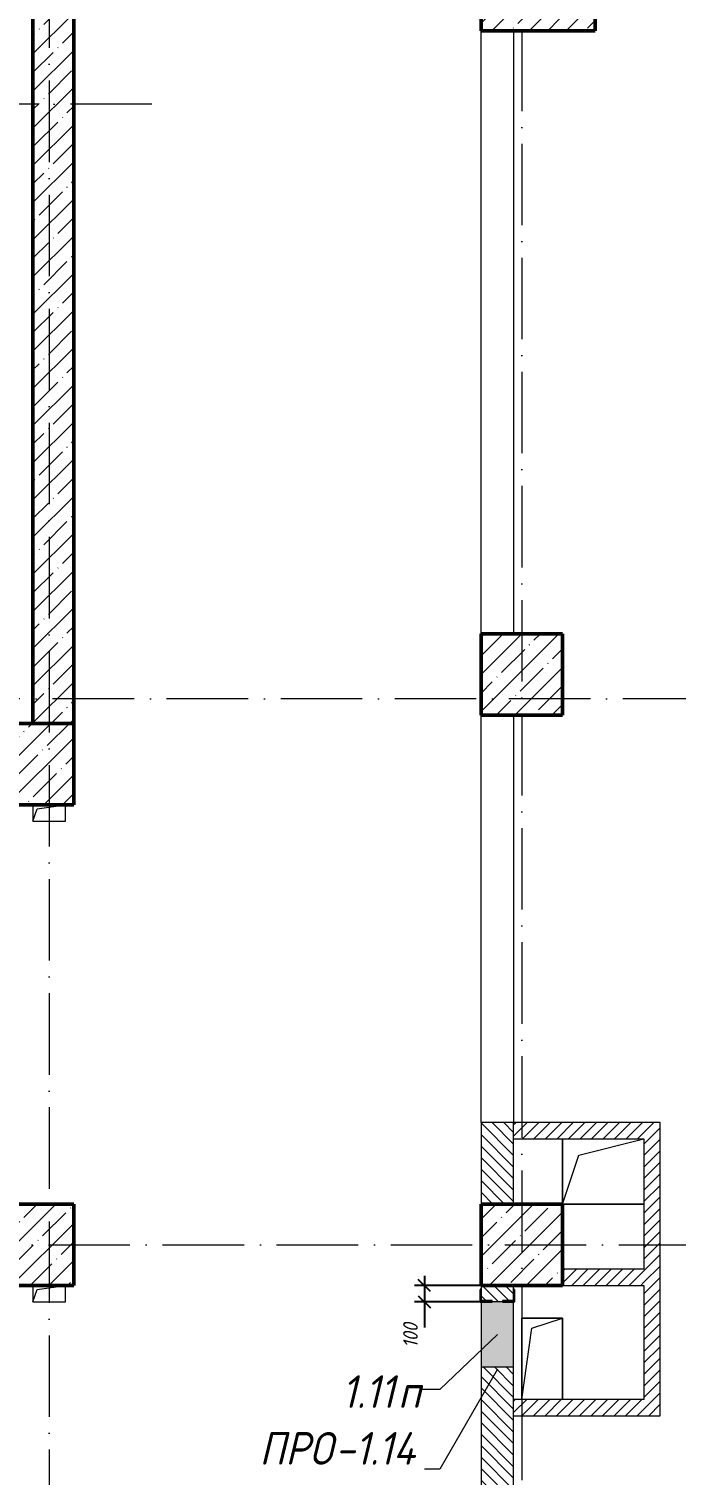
# Model space of a CAD drawing. Header units: millimetres. Extents: x -12989 to 629078, y -109036 to 555275.
# Drawn here: x 587739 to 591710, y 316409 to 325284 of the extents above; entities that cross this region are included whole.
import ezdxf

# ---------------------------------------------------------------- set-up
doc = ezdxf.new("R2010")
doc.units = ezdxf.units.MM
doc.linetypes.add('50_200_ШТРИХ_1Т_ш5_п1_п1_', pattern=[700, 500, -100, 0, -100])
for name, color, linetype, lineweight in [('A-____-____-DIMS', 7, 'Continuous', 9), ('A-FLOR-____-OTLN', 7, 'Continuous', 9), ('A-GENM-____-IDEN', 7, 'Continuous', 9), ('A-GENM-____-MCUT', 7, 'Continuous', 25), ('A-GENM-____-OTLN', 7, 'Continuous', 9), ('A-GENM-____-OTLN-1', 7, 'Continuous', 25), ('A-GLAZ-____-IDEN', 7, 'Continuous', 9), ('A-GLAZ-____-OTLN', 7, 'Continuous', 9), ('A-WALL-____-MCUT', 7, 'Continuous', 13), ('A-WALL-____-MCUT-2', 7, 'Continuous', 50), ('A-WALL-____-PATT-1', 7, 'Continuous', 9), ('A-WALL-FNSH-MCUT-1', 7, 'Continuous', 9), ('I-WALL-____-OTLN', 7, 'Continuous', 9), ('S-COLS-____-MCUT', 7, 'Continuous', 50), ('S-COLS-____-OTLN', 7, 'Continuous', 9), ('S-GRID-____-OTLN-1', 7, '50_200_ШТРИХ_1Т_ш5_п1_п1_', 9)]:
    doc.layers.add(name, color=color, linetype=linetype, lineweight=lineweight)
doc.styles.add('ISOCPEUR_I_11', font='isocpeui.ttf', dxfattribs={"width": 0.9, "height": 200})
doc.styles.add('ISOCPEUR_I_7', font='isocpeui.ttf', dxfattribs={"width": 0.9, "height": 90})
doc.dimstyles.new('ISO-1_8_0_9К_СРЕДНИЙ_Кладочные_1', dxfattribs={"dimscale": 304.8, "dimtxt": 89.638306, "dimasz": 0.246063, "dimexe": 0.19685, "dimexo": 0, "dimgap": 0, "dimtad": 1, "dimdec": 3, "dimrnd": 0.001, "dimdsep": 46, "dimtxsty": 'ISOCPEUR_I_7', "dimblk1": 'OBLIQUE', "dimblk2": 'OBLIQUE', "dimsah": 1, "dimcen": 0.09, "dimdle": 0.19685, "dimazin": 0, "dimtfac": 1, "dimtdec": 4, "dimtix": 1, "dimtmove": 0, "dimatfit": 3, "dimfxl": 1, "dimtvp": 1, "dimtolj": 1, "dimtzin": 0, "dimarcsym": 2})
pattern_1 = [(45, (513013.31, 265891.49), (-35.35534, 35.35534), [])]
pattern_2 = [(135, (513013.31, 265891.49), (-35.35534, -35.35534), [])]

# ---------------------------------------------------------------- blocks, each defined once
blk = doc.blocks.new('BSC_Колонна _Прямоугольная - 500х500-V43-АР1_План отверстий 1 этажа в осях 1-64_Ю-ЯЯ')
at = {"layer": 'S-COLS-____-OTLN'}
h = blk.add_hatch(dxfattribs=at)
h.set_pattern_fill('FP_50', color=256, style=0, pattern_type=2)
h.set_pattern_definition([(315, (-51931.04, 74750), (114.04925, 114.04925), []), (315, (-51931.04, 74635.95), (114.04925, 114.04925), [201.613, -40.323, 3.353, -36.97])])
h.paths.add_polyline_path([(-250, 250), (-250, -250), (250, -250), (250, 250)], flags=0)
at = {"layer": 'S-COLS-____-MCUT'}
for p, q in [((250, 250), (-250, 250)), ((-250, 250), (-250, -250)), ((250, -250), (250, 250)), ((-250, -250), (250, -250))]:
    blk.add_line(p, q, dxfattribs=at)
blk = doc.blocks.new('BSC_Колонна _Прямоугольная - 500х500-V46-АР1_План отверстий 1 этажа в осях 1-64_Ю-ЯЯ')
at = {"layer": 'S-COLS-____-OTLN'}
h = blk.add_hatch(dxfattribs=at)
h.set_pattern_fill('FP_53', color=256, style=0, pattern_type=2)
h.set_pattern_definition([(45, (-77750, -55431.04), (-114.04925, 114.04925), []), (45, (-77635.95, -55431.04), (-114.04925, 114.04925), [201.613, -40.323, 3.353, -36.97])])
h.paths.add_polyline_path([(-250, -250), (250, -250), (250, 250), (-250, 250)], flags=0)
at = {"layer": 'S-COLS-____-MCUT'}
for p, q in [((250, 250), (-250, 250)), ((-250, 250), (-250, -250)), ((250, -250), (250, 250)), ((-250, -250), (250, -250))]:
    blk.add_line(p, q, dxfattribs=at)
blk = doc.blocks.new('BSC_Колонна _Прямоугольная - 500х500-25978818-АР1_План отверстий 1 этажа в осях 1-64_Ю-ЯЯ')
at = {"layer": 'S-COLS-____-OTLN'}
h = blk.add_hatch(dxfattribs=at)
h.set_pattern_fill('FP_68', color=256, style=0, pattern_type=2)
h.set_pattern_definition([(45, (-77750, -51931.04), (-114.04925, 114.04925), []), (45, (-77635.95, -51931.04), (-114.04925, 114.04925), [201.613, -40.323, 3.353, -36.97])])
h.paths.add_polyline_path([(-250, -250), (250, -250), (250, 250), (-250, 250)], flags=0)
at = {"layer": 'S-COLS-____-MCUT'}
for p, q in [((250, 250), (-250, 250)), ((-250, 250), (-250, -250)), ((250, -250), (250, 250)), ((-250, -250), (250, -250))]:
    blk.add_line(p, q, dxfattribs=at)
blk = doc.blocks.new('BSC_Колонна _Прямоугольная - 500х500-V134-АР1_План отверстий 1 этажа в осях 1-64_Ю-ЯЯ')
at = {"layer": 'S-COLS-____-OTLN'}
h = blk.add_hatch(dxfattribs=at)
h.set_pattern_fill('FP_145', color=256, style=0, pattern_type=2)
h.set_pattern_definition([(45, (-74750, -54881.04), (-114.04925, 114.04925), []), (45, (-74635.95, -54881.04), (-114.04925, 114.04925), [201.613, -40.323, 3.353, -36.97])])
h.paths.add_polyline_path([(-250, -250), (250, -250), (250, 250), (-250, 250), (-250, -78.9)], flags=0)
at = {"layer": 'S-COLS-____-MCUT'}
for p, q in [((250, 250), (-250, 250)), ((-250, 250), (-250, -250)), ((250, -250), (250, 250)), ((-250, -250), (250, -250))]:
    blk.add_line(p, q, dxfattribs=at)
blk = doc.blocks.new('BSC_Колонна _Прямоугольная - 500х700-V148-АР1_План отверстий 1 этажа в осях 1-64_Ю-ЯЯ')
at = {"layer": 'S-COLS-____-OTLN'}
h = blk.add_hatch(dxfattribs=at)
h.set_pattern_fill('FP_160', color=256, style=0, pattern_type=2)
h.set_pattern_definition([(315, (-59631.04, 77850), (114.04925, 114.04925), []), (315, (-59631.04, 77735.95), (114.04925, 114.04925), [201.613, -40.323, 3.353, -36.97])])
h.paths.add_polyline_path([(-250, 350), (-250, -350), (250, -350), (250, 350)], flags=0)
at = {"layer": 'S-COLS-____-MCUT'}
for p, q in [((250, 350), (-250, 350)), ((-250, 350), (-250, -350)), ((250, -350), (250, 350)), ((-250, -350), (250, -350))]:
    blk.add_line(p, q, dxfattribs=at)
blk = doc.blocks.new('AR_Отверстие Ниша - Лючок-32405194-АР1_План отверстий 1 этажа в осях 1-64_Ю-ЯЯ')
at = {"layer": 'A-GLAZ-____-OTLN'}
blk.add_hatch(color=256, dxfattribs=at).paths.add_polyline_path([(200, -100), (200, 100), (-200, 100), (-200, -100)], flags=0)
for p, q in [((200, 100), (-200, 100)), ((200, -100), (200, 100)), ((-200, 31), (-200, -31)), ((-200, -100), (200, -100))]:
    blk.add_line(p, q, dxfattribs=at)
blk = doc.blocks.new('Фахверк_СКБ_Уголок - 200_4010_1-27904659-АР1_План отверстий 1 этажа в осях 1-64_Ю-ЯЯ')
at = {"layer": 'A-GENM-____-MCUT'}
for p, q in [((125, 156), (50, 156)), ((50, 156), (50, 150)), ((50, 150), (119, 150)), ((119, 150), (119, 81)), ((125, 81), (125, 156)), ((119, 81), (125, 81)), ((125, 19), (119, 19)), ((119, 19), (119, -50)), ((125, -56), (125, 19)), ((119, -50), (50, -50)), ((50, -50), (50, -56)), ((50, -56), (125, -56))]:
    blk.add_line(p, q, dxfattribs=at)
blk = doc.blocks.new('AR_Отверстие прямоугольное _в плите_ - AR_Отверстие прямоугольное _в плите_-30459229-АР1_План отверстий 1 этажа в осях 1-64_Ю-ЯЯ')
at = {"layer": 'A-GENM-____-OTLN'}
for p, q in [((125, 250), (-125, 250)), ((-125, 250), (-125, -250)), ((-125, -250), (-62.5, 187.5)), ((-62.5, 187.5), (125, 250)), ((125, -250), (125, 250))]:
    blk.add_line(p, q, dxfattribs=at)
blk = doc.blocks.new('AR_Отверстие прямоугольное _в плите_ - AR_Отверстие прямоугольное _в плите_-V204-АР1_План отверстий 1 этажа в осях 1-64_Ю-ЯЯ')
at = {"layer": 'A-GENM-____-OTLN'}
for p, q in [((-100, 50), (-100, -50)), ((-100, -50), (-75, 25)), ((-75, 25), (100, 50)), ((100, -50), (100, 50)), ((-100, -50), (100, -50))]:
    blk.add_line(p, q, dxfattribs=at)
blk = doc.blocks.new('AR_Отверстие прямоугольное _в плите_ - AR_Отверстие прямоугольное _в плите_-30552814-АР1_План отверстий 1 этажа в осях 1-64_Ю-ЯЯ')
at = {"layer": 'A-GENM-____-OTLN'}
for p, q in [((-250, 200), (-250, -200)), ((-150, 100), (250, 200)), ((-250, -200), (-150, 100)), ((-250, -200), (250, -200))]:
    blk.add_line(p, q, dxfattribs=at)
blk = doc.blocks.new('_Oblique')
at = {"color": 0, "linetype": 'ByBlock', "lineweight": -2}
blk.add_line((-0.5, -0.5), (0.5, 0.5), dxfattribs=at)
blk = doc.blocks.new('*D5576')
at = {"layer": 'A-____-____-DIMS', "color": 0, "lineweight": -2, "transparency": 16777216}
for p, q in [((590513.3, 317572.5), (590105.3, 317572.5)), ((590165.3, 317632.5), (590165.3, 317472.5)), ((590560.3, 317472.5), (590105.3, 317472.5)), ((590165.3, 317472.5), (590165.3, 317314.1))]:
    blk.add_line(p, q, dxfattribs=at)
at = {"layer": 'Defpoints', "color": 0, "transparency": 16777216}
for p in [(590513.3, 317572.5), (590165.3, 317472.5), (590560.3, 317472.5)]:
    blk.add_point(p, dxfattribs=at)
at = {"layer": 'A-____-____-DIMS', "color": 0, "lineweight": -2, "transparency": 16777216, "xscale": 75, "yscale": 75, "zscale": 75}
for p, rotation in [((590165.3, 317572.5), 90), ((590165.3, 317472.5), 270)]:
    blk.add_blockref('_Oblique', p, dxfattribs=dict(at, rotation=rotation))
at = {"layer": 'A-____-____-DIMS', "color": 0, "transparency": 16777216, "insert": (590035.1, 317190), "char_height": 90, "width": 368.207, "attachment_point": 1, "rotation": 90, "line_spacing_factor": 1.149209, "style": 'ISOCPEUR_I_7'}
blk.add_mtext('\\A1;100', dxfattribs=at)

msp = doc.modelspace()

# ---------------------------------------------------------------- hatches: boundary and pattern name
at = {"layer": 'A-WALL-____-PATT-1'}
h = msp.add_hatch(dxfattribs=at)
h.set_pattern_fill('FP_13', color=256, style=0, pattern_type=2)
h.set_pattern_definition([(45, (513013.31, 265891.49), (-114.04925, 114.04925), []), (45, (513127.36, 265891.49), (-114.04925, 114.04925), [201.612, -40.322, 3.353, -36.97])])
h.paths.add_polyline_path([(587763.3109, 321022.5335), (588013.3109, 321022.5335), (588013.3109, 329072.5335), (587763.3109, 329072.5335), (587763.3109, 321500.8644)], flags=0)
h = msp.add_hatch(dxfattribs=at)
h.set_pattern_fill('FP_6', color=256, style=0, pattern_type=2)
h.set_pattern_definition(pattern_2)
h.paths.add_polyline_path([(590713.3109, 318072.5335), (590713.3109, 318572.5335), (590513.3109, 318572.5335), (590513.3109, 318072.5335)], flags=0)
h = msp.add_hatch(dxfattribs=at)
h.set_pattern_fill('FP_5', color=256, style=0, pattern_type=2)
h.set_pattern_definition(pattern_1)
h.paths.add_polyline_path([(591513.3109, 318472.5335), (591613.3109, 318472.5335), (591613.3109, 318572.5335), (590713.3109, 318572.5335), (590713.3109, 318472.5335), (590767.9315, 318472.5335)], flags=0)
h = msp.add_hatch(dxfattribs=at)
h.set_pattern_fill('FP_5', color=256, style=0, pattern_type=2)
h.set_pattern_definition(pattern_1)
h.paths.add_polyline_path([(591613.3109, 316772.5335), (591613.3109, 318472.5335), (591513.3109, 318472.5335), (591513.3109, 316772.5335)], flags=0)
h = msp.add_hatch(dxfattribs=at)
h.set_pattern_fill('FP_5', color=256, style=0, pattern_type=2)
h.set_pattern_definition(pattern_1)
h.paths.add_polyline_path([(591513.3109, 317572.5335), (591513.3109, 317672.5335), (591013.3109, 317672.5335), (591013.3109, 317572.5335)], flags=0)
h = msp.add_hatch(dxfattribs=at)
h.set_pattern_fill('FP_6', color=256, style=0, pattern_type=2)
h.set_pattern_definition(pattern_2)
h.paths.add_polyline_path([(590513.3109, 312322.5335), (590713.3109, 312322.5335), (590713.3109, 312516.5335), (590644.3109, 312516.5335), (590644.3109, 312522.5335), (590582.3109, 312522.5335), (590582.3109, 312516.5335), (590513.3109, 312516.5335), (590513.3109, 312447.5335)], flags=0)
h.paths.add_polyline_path([(590513.3109, 312922.5335), (590713.3109, 312922.5335), (590713.3109, 317072.5335), (590513.3109, 317072.5335), (590513.3109, 313428.4388)], flags=0)
h.paths.add_polyline_path([(590644.3109, 317472.5335), (590644.3109, 317478.5335), (590713.3109, 317478.5335), (590713.3109, 317572.5335), (590513.3109, 317572.5335), (590513.3109, 317478.5335), (590582.3109, 317478.5335), (590582.3109, 317472.5335)], flags=0)
h = msp.add_hatch(dxfattribs=at)
h.set_pattern_fill('FP_5', color=256, style=0, pattern_type=2)
h.set_pattern_definition(pattern_1)
h.paths.add_polyline_path([(590713.3109, 316772.5335), (591513.3109, 316772.5335), (591513.3109, 316872.5335), (590713.3109, 316872.5335)], flags=0)

# ---------------------------------------------------------------- linework, layer by layer
at = {"layer": 'A-FLOR-____-OTLN'}
for p, q in [((591013.3109, 318072.5335), (591013.3109, 318472.5335)), ((591513.3109, 318072.5335), (591013.3109, 318072.5335)), ((590763.3109, 317372.5335), (591013.3109, 317372.5335)), ((590763.3109, 316872.5335), (590763.3109, 317372.5335)), ((591013.3109, 317372.5335), (591013.3109, 316872.5335))]:
    msp.add_line(p, q, dxfattribs=at)
at = {"layer": 'A-GENM-____-IDEN'}
for p, q in [((590613.3109, 317059.6909), (590259.8942, 316445.7984)), ((590259.8942, 316445.7984), (590165.3777, 316445.7984))]:
    msp.add_line(p, q, dxfattribs=at)
at = {"layer": 'A-GLAZ-____-IDEN'}
for p, q in [((590613.3109, 317272.5335), (590259.8942, 316934.0459)), ((590259.8942, 316934.0459), (590147.3746, 316934.0459))]:
    msp.add_line(p, q, dxfattribs=at)
at = {"layer": 'A-WALL-____-MCUT'}
for p, q in [((590513.3109, 318572.5335), (590513.3109, 318072.5335)), ((590713.3109, 318572.5335), (590513.3109, 318572.5335)), ((590713.3109, 318072.5335), (590713.3109, 318572.5335)), ((590513.3109, 317572.5335), (590513.3109, 317547.5335)), ((590713.3109, 317547.5335), (590713.3109, 317572.5335)), ((590513.3109, 317072.5335), (590513.3109, 312922.5335)), ((590713.3109, 312922.5335), (590713.3109, 317072.5335))]:
    msp.add_line(p, q, dxfattribs=at)
at = {"layer": 'A-WALL-____-MCUT-2'}
for p, q in [((587763.3109, 329072.5335), (587763.3109, 321022.5335)), ((588013.3109, 321022.5335), (588013.3109, 329072.5335))]:
    msp.add_line(p, q, dxfattribs=at)
at = {"layer": 'A-WALL-FNSH-MCUT-1'}
for p, q in [((591613.3109, 318572.5335), (590713.3109, 318572.5335)), ((591613.3109, 316772.5335), (591613.3109, 318572.5335)), ((590713.3109, 318472.5335), (591513.3109, 318472.5335)), ((591513.3109, 318472.5335), (591513.3109, 317672.5335)), ((591513.3109, 317672.5335), (591013.3109, 317672.5335)), ((591013.3109, 317572.5335), (591513.3109, 317572.5335)), ((591513.3109, 317572.5335), (591513.3109, 316872.5335)), ((591513.3109, 316872.5335), (590713.3109, 316872.5335)), ((590713.3109, 316772.5335), (591613.3109, 316772.5335))]:
    msp.add_line(p, q, dxfattribs=at)
at = {"layer": 'I-WALL-____-OTLN'}
for p, q in [((590513.3109, 321572.5335), (590513.3109, 325272.5335)), ((590713.3109, 325272.5335), (590713.3109, 321572.5335)), ((590513.3109, 318572.5335), (590513.3109, 321072.5335)), ((590713.3109, 321072.5335), (590713.3109, 318572.5335))]:
    msp.add_line(p, q, dxfattribs=at)
at = {"layer": 'S-GRID-____-OTLN-1'}
for p, q in [((590763.3109, 356784.3429), (590763.3109, 305473.1205)), ((587863.3109, 356471.469), (587863.3109, 305722.4701)), ((588493.3514, 324822.5335), (508344.5407, 324822.5335)), ((617087.7175, 321172.5335), (508344.5407, 321172.5335)), ((582257.9486, 317822.5335), (617087.7175, 317822.5335))]:
    msp.add_line(p, q, dxfattribs=at)

# ---------------------------------------------------------------- block references
at = {"layer": 'A-GENM-____-OTLN'}
for name, p in [('AR_Отверстие прямоугольное _в плите_ - AR_Отверстие прямоугольное _в плите_-V204-АР1_План отверстий 1 этажа в осях 1-64_Ю-ЯЯ', (587863.3109, 320472.5335)), ('AR_Отверстие прямоугольное _в плите_ - AR_Отверстие прямоугольное _в плите_-30552814-АР1_План отверстий 1 этажа в осях 1-64_Ю-ЯЯ', (591263.3109, 318272.5335)), ('AR_Отверстие прямоугольное _в плите_ - AR_Отверстие прямоугольное _в плите_-V204-АР1_План отверстий 1 этажа в осях 1-64_Ю-ЯЯ', (587863.3109, 317522.5335)), ('AR_Отверстие прямоугольное _в плите_ - AR_Отверстие прямоугольное _в плите_-30459229-АР1_План отверстий 1 этажа в осях 1-64_Ю-ЯЯ', (590888.3109, 317122.5335))]:
    msp.add_blockref(name, p, dxfattribs=at)
at = {"layer": 'A-GENM-____-OTLN-1', "rotation": 269.9999999999999}
msp.add_blockref('Фахверк_СКБ_Уголок - 200_4010_1-27904659-АР1_План отверстий 1 этажа в осях 1-64_Ю-ЯЯ', (590563.3109, 317597.5335), dxfattribs=at)
at = {"layer": 'A-GLAZ-____-OTLN', "rotation": 269.9999999999999}
msp.add_blockref('AR_Отверстие Ниша - Лючок-32405194-АР1_План отверстий 1 этажа в осях 1-64_Ю-ЯЯ', (590613.3109, 317272.5335), dxfattribs=at)
at = {"layer": 'S-COLS-____-OTLN', "rotation": 89.9999999999999}
for name, p in [('BSC_Колонна _Прямоугольная - 500х700-V148-АР1_План отверстий 1 этажа в осях 1-64_Ю-ЯЯ', (590863.3109, 325522.5335)), ('BSC_Колонна _Прямоугольная - 500х500-V43-АР1_План отверстий 1 этажа в осях 1-64_Ю-ЯЯ', (587763.3109, 317822.5335))]:
    msp.add_blockref(name, p, dxfattribs=at)
at = {"layer": 'S-COLS-____-OTLN'}
for name, p in [('BSC_Колонна _Прямоугольная - 500х500-V46-АР1_План отверстий 1 этажа в осях 1-64_Ю-ЯЯ', (590763.3109, 321322.5335)), ('BSC_Колонна _Прямоугольная - 500х500-V134-АР1_План отверстий 1 этажа в осях 1-64_Ю-ЯЯ', (587763.3109, 320772.5335)), ('BSC_Колонна _Прямоугольная - 500х500-25978818-АР1_План отверстий 1 этажа в осях 1-64_Ю-ЯЯ', (590763.3109, 317822.5335))]:
    msp.add_blockref(name, p, dxfattribs=at)

# ---------------------------------------------------------------- texts
at = {"layer": 'A-GENM-____-IDEN', "char_height": 200, "attachment_point": 1, "style": 'ISOCPEUR_I_11'}
for s, insert, width in [('ПРО', (589153.121, 316672.9145), 562.784625), ('-1.14', (589617.4647, 316672.9145), 649.366875)]:
    msp.add_mtext(s, dxfattribs=dict(at, insert=insert, width=width))
at = {"layer": 'A-GLAZ-____-IDEN', "char_height": 200, "attachment_point": 1, "style": 'ISOCPEUR_I_11'}
for s, insert, width in [('1.11', (589659.019, 317021.6605), 418.480875), ('\\fISOCPEUR|b0|i1|c204|p34|;\\W.9;п', (590004.3003, 317021.6605), 158.734125)]:
    msp.add_mtext(s, dxfattribs=dict(at, insert=insert, width=width))

# ---------------------------------------------------------------- dimensions: what is measured, and where the dimension line sits
at = {"layer": 'A-____-____-DIMS'}
dim = msp.add_linear_dim(base=(590165.2851, 317472.5335), p1=(590513.3109, 317572.5335), p2=(590560.2629, 317472.5335), angle=90, dimstyle='ISO-1_8_0_9К_СРЕДНИЙ_Кладочные_1', override={"dimpost": '<>', "dimfxl": 110.473935}, dxfattribs=at)
dim.commit()
dim.dimension.update_dxf_attribs({"geometry": '*D5576', "text_midpoint": (590095.1465, 317314.1385), "dimtype": 160, "text_rotation": 90})

doc.saveas('drawing.dxf')
